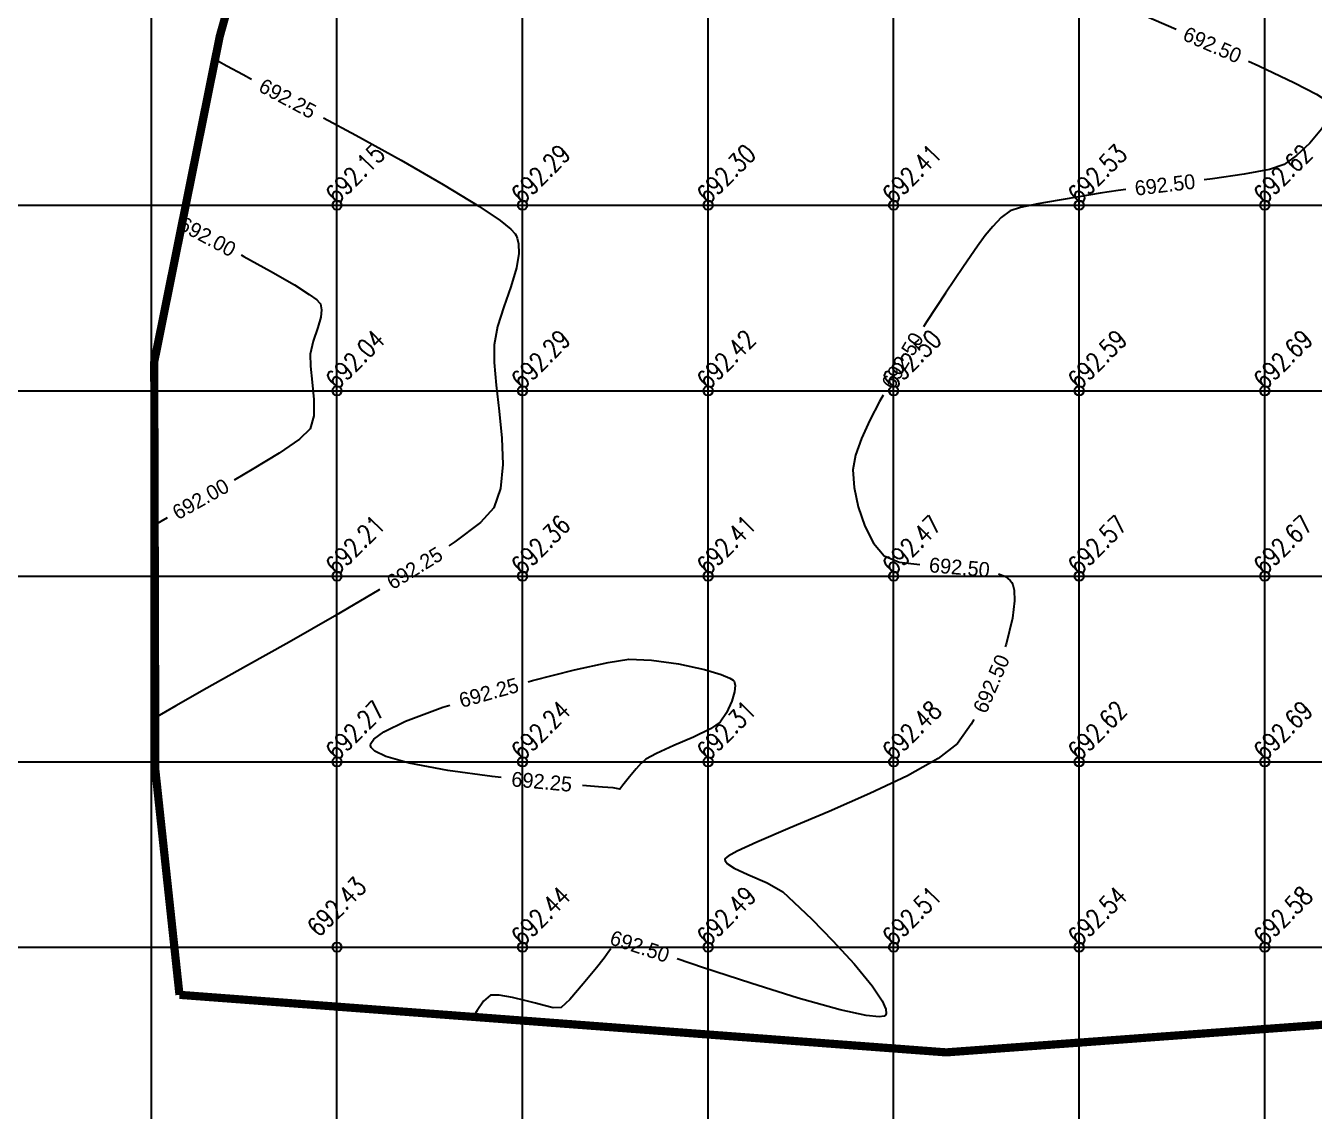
# Model space of a CAD drawing. Header units: millimetres. Extents: x 708400 to 708940, y 1331410 to 1331890.
# Drawn here: x 708481.61 to 708516.33, y 1331510.58 to 1331539.84 of the extents above; entities that cross this region are included whole.
import ezdxf

# ---------------------------------------------------------------- set-up
doc = ezdxf.new("R2010")
doc.units = ezdxf.units.MM
doc.header["$PDMODE"] = 32
doc.header["$PDSIZE"] = 0.25
for name, color, linetype in [('BLOCK LEVELS', 251, 'Continuous'), ('BOUNDARY', 7, 'Continuous'), ('CONT-MJR', 210, 'Continuous'), ('CONT-MNR', 90, 'Continuous'), ('grid', 4, 'Continuous')]:
    doc.layers.add(name, color=color, linetype=linetype)
doc.styles.add('RS', font='romans.shx', dxfattribs={"height": 5})

msp = doc.modelspace()

# ---------------------------------------------------------------- linework, layer by layer
at = {"layer": 'BLOCK LEVELS', "color": 251}
for p in [(708490, 1331535, 692.148), (708495, 1331535, 692.288), (708500, 1331535, 692.298), (708505, 1331535, 692.412), (708510, 1331535, 692.525), (708515, 1331535, 692.618), (708490, 1331530, 692.037), (708495, 1331530, 692.289), (708500, 1331530, 692.418), (708505, 1331530, 692.502), (708510, 1331530, 692.587), (708515, 1331530, 692.687), (708490, 1331525, 692.213), (708495, 1331525, 692.362), (708500, 1331525, 692.409), (708505, 1331525, 692.471), (708510, 1331525, 692.567), (708515, 1331525, 692.669), (708490, 1331520, 692.274), (708495, 1331520, 692.239), (708500, 1331520, 692.31), (708505, 1331520, 692.476), (708510, 1331520, 692.62), (708515, 1331520, 692.691), (708490, 1331515, 692.432), (708495, 1331515, 692.441), (708500, 1331515, 692.495), (708505, 1331515, 692.513), (708510, 1331515, 692.542), (708515, 1331515, 692.579)]:
    msp.add_point(p, dxfattribs=at)
at = {"layer": 'BOUNDARY', "ltscale": 0.5, "const_width": 0.221, "elevation": 692.39}
for points in [[(708520.123, 1331654.4), (708517.91, 1331623.959), (708511.047, 1331596.419), (708506.801, 1331583.851), (708505.438, 1331578.316), (708490.357, 1331572.134), (708490.737, 1331553.441), (708486.841, 1331539.554), (708485.075, 1331530.775), (708485.106, 1331519.773), (708485.756, 1331513.718)], [(708485.756, 1331513.718), (708506.417, 1331512.167), (708521.684, 1331513.287), (708545.217, 1331516.153), (708575.447, 1331521.711), (708677.694, 1331526.661), (708702.379, 1331528.237), (708722.343, 1331532.076), (708722.785, 1331547.68), (708720.433, 1331582.346), (708712.318, 1331581.477), (708711.266, 1331622.005), (708710.45, 1331642.096), (708710.067, 1331653.805)]]:
    msp.add_lwpolyline(points, dxfattribs=at)
at = {"layer": 'CONT-MJR', "flags": 128}
for points, elevation in [([(708514.31, 1331544.165), (708513.716, 1331543.567), (708512.645, 1331542.489), (708511.743, 1331541.581), (708511.118, 1331540.952), (708510.88, 1331540.711), (708510.798, 1331540.628), (708510.742, 1331540.549), (708511, 1331540.435), (708511.677, 1331540.146), (708512.611, 1331539.746)], 692.5), ([(708514.562, 1331538.883), (708514.837, 1331538.759), (708515.806, 1331538.298), (708516.391, 1331537.99), (708516.673, 1331537.813), (708516.77, 1331537.726), (708516.787, 1331537.694), (708516.794, 1331537.645), (708516.781, 1331537.535), (708516.708, 1331537.341), (708516.527, 1331537.051), (708516.212, 1331536.676), (708515.856, 1331536.339), (708515.52, 1331536.096), (708515.125, 1331535.967), (708514.447, 1331535.837), (708513.594, 1331535.71), (708513.37, 1331535.681)], 692.5), ([(708511.253, 1331535.42), (708511.052, 1331535.395), (708510.566, 1331535.326), (708510.048, 1331535.239), (708509.458, 1331535.141), (708508.885, 1331535.039), (708508.417, 1331534.941), (708508.142, 1331534.853), (708507.897, 1331534.672), (708507.669, 1331534.43), (708507.467, 1331534.185), (708507.261, 1331533.9), (708506.88, 1331533.345), (708506.399, 1331532.631), (708505.897, 1331531.867), (708505.802, 1331531.718)], 692.5), ([(708487.416, 1331533.66), (708487.492, 1331533.619), (708488.209, 1331533.224), (708488.853, 1331532.851), (708489.253, 1331532.597), (708489.455, 1331532.446), (708489.533, 1331532.369), (708489.552, 1331532.339), (708489.569, 1331532.289), (708489.584, 1331532.178), (708489.563, 1331531.987), (708489.484, 1331531.703), (708489.358, 1331531.334), (708489.277, 1331530.989), (708489.286, 1331530.662), (708489.334, 1331530.233), (708489.378, 1331529.765), (708489.373, 1331529.323), (708489.275, 1331528.97), (708488.993, 1331528.696), (708488.441, 1331528.316), (708487.719, 1331527.874), (708487.226, 1331527.589)], 692), ([(708504.718, 1331529.881), (708504.62, 1331529.706), (708504.359, 1331529.206), (708504.134, 1331528.715), (708503.972, 1331528.26), (708503.904, 1331527.866), (708503.933, 1331527.394), (708504.044, 1331526.869), (708504.224, 1331526.348), (708504.462, 1331525.888), (708504.746, 1331525.546), (708505.152, 1331525.384), (708505.71, 1331525.314)], 692.5), ([(708485.427, 1331526.572), (708485.087, 1331526.374)], 692), ([(708507.829, 1331525.064), (708508.014, 1331524.989), (708508.141, 1331524.888), (708508.184, 1331524.828), (708508.211, 1331524.769), (708508.248, 1331524.623), (708508.26, 1331524.34), (708508.202, 1331523.867), (708508.031, 1331523.17), (708508.008, 1331523.102)], 692.5), ([(708507.164, 1331521.143), (708507.093, 1331521.012), (708506.721, 1331520.492), (708506.204, 1331520.085), (708505.378, 1331519.625), (708504.359, 1331519.14), (708503.264, 1331518.661), (708502.21, 1331518.216), (708501.312, 1331517.833), (708500.784, 1331517.591), (708500.539, 1331517.457), (708500.461, 1331517.394), (708500.451, 1331517.371), (708500.458, 1331517.33), (708500.519, 1331517.25), (708500.705, 1331517.128), (708501.071, 1331516.961), (708501.589, 1331516.738), (708502.012, 1331516.49), (708502.312, 1331516.219), (708502.793, 1331515.755), (708503.365, 1331515.174), (708503.939, 1331514.551), (708504.426, 1331513.959), (708504.692, 1331513.56), (708504.789, 1331513.328), (708504.795, 1331513.216), (708504.778, 1331513.173), (708504.745, 1331513.146), (708504.611, 1331513.123), (708504.26, 1331513.157), (708503.561, 1331513.31), (708502.428, 1331513.629), (708501.148, 1331514.031), (708499.873, 1331514.45), (708499.171, 1331514.685)], 692.5), ([(708497.383, 1331514.961), (708497.328, 1331514.884), (708497.199, 1331514.707), (708496.989, 1331514.446), (708496.638, 1331514.01), (708496.277, 1331513.59), (708496.038, 1331513.376), (708495.828, 1331513.371), (708495.583, 1331513.434), (708495.349, 1331513.496), (708495.096, 1331513.555), (708494.732, 1331513.643), (708494.374, 1331513.71), (708494.136, 1331513.708), (708493.948, 1331513.545), (708493.781, 1331513.3), (708493.669, 1331513.124)], 692.5)]:
    msp.add_lwpolyline(points, dxfattribs=dict(at, elevation=elevation))
at = {"layer": 'CONT-MNR', "elevation": 692.25, "flags": 128}
for points in [[(708486.717, 1331538.936), (708486.807, 1331538.884), (708487.031, 1331538.758), (708487.468, 1331538.52), (708487.7, 1331538.395)], [(708489.638, 1331537.353), (708490.507, 1331536.884), (708491.726, 1331536.212), (708492.864, 1331535.562), (708493.824, 1331534.979), (708494.401, 1331534.589), (708494.689, 1331534.355), (708494.801, 1331534.233), (708494.831, 1331534.183), (708494.858, 1331534.111), (708494.892, 1331533.957), (708494.896, 1331533.699), (708494.834, 1331533.317), (708494.683, 1331532.798), (708494.498, 1331532.26), (708494.33, 1331531.731), (708494.232, 1331531.24), (708494.233, 1331530.761), (708494.292, 1331530.147), (708494.374, 1331529.449), (708494.444, 1331528.72), (708494.466, 1331528.008), (708494.405, 1331527.364), (708494.227, 1331526.841), (708493.865, 1331526.45), (708493.179, 1331525.929), (708493.015, 1331525.82)], [(708491.156, 1331524.642), (708491.138, 1331524.631), (708489.934, 1331523.923), (708488.708, 1331523.223), (708487.536, 1331522.564), (708486.494, 1331521.982), (708485.658, 1331521.511), (708485.102, 1331521.185)], [(708495.15, 1331522.158), (708495.265, 1331522.191), (708496.4, 1331522.478), (708497.31, 1331522.678), (708497.861, 1331522.764), (708498.478, 1331522.742), (708499.202, 1331522.637), (708499.9, 1331522.484), (708500.354, 1331522.35), (708500.588, 1331522.254), (708500.679, 1331522.197), (708500.701, 1331522.171), (708500.716, 1331522.136), (708500.73, 1331522.051), (708500.715, 1331521.889), (708500.642, 1331521.637), (708500.497, 1331521.319), (708500.33, 1331521.07), (708500.062, 1331520.889), (708499.603, 1331520.667), (708499.078, 1331520.437), (708498.609, 1331520.227), (708498.323, 1331520.071), (708498.283, 1331520.038), (708498.197, 1331519.958), (708498.061, 1331519.811), (708497.883, 1331519.596), (708497.703, 1331519.366), (708497.619, 1331519.265), (708497.534, 1331519.275), (708497.445, 1331519.295), (708497.157, 1331519.317), (708496.614, 1331519.361)], [(708494.425, 1331519.578), (708494.184, 1331519.604), (708492.991, 1331519.768), (708491.946, 1331519.963), (708491.319, 1331520.139), (708491.021, 1331520.283), (708490.922, 1331520.385), (708490.906, 1331520.437), (708490.914, 1331520.491), (708490.994, 1331520.609), (708491.262, 1331520.804), (708491.849, 1331521.09), (708492.854, 1331521.469), (708493.042, 1331521.528)]]:
    msp.add_lwpolyline(points, dxfattribs=at)
at = {"layer": 'grid'}
for p, q in [((708485, 1331410), (708485, 1331890)), ((708490, 1331410), (708490, 1331890)), ((708495, 1331410), (708495, 1331890)), ((708500, 1331410), (708500, 1331890)), ((708505, 1331410), (708505, 1331890)), ((708510, 1331410), (708510, 1331890)), ((708515, 1331410), (708515, 1331890)), ((708400, 1331535), (708845, 1331535)), ((708400, 1331530), (708845, 1331530)), ((708400, 1331525), (708845, 1331525)), ((708400, 1331520), (708845, 1331520)), ((708400, 1331515), (708845, 1331515))]:
    msp.add_line(p, q, dxfattribs=at)

# ---------------------------------------------------------------- texts
at = {"layer": 'BLOCK LEVELS', "color": 251, "style": 'RS', "width": 0.8}
for s, p in [('692.15', (708490, 1331535, 692.148)), ('692.29', (708495, 1331535, 692.288)), ('692.30', (708500, 1331535, 692.298)), ('692.41', (708505, 1331535, 692.412)), ('692.53', (708510, 1331535, 692.525)), ('692.62', (708515, 1331535, 692.618)), ('692.04', (708490, 1331530, 692.037)), ('692.29', (708495, 1331530, 692.289)), ('692.42', (708500, 1331530, 692.418)), ('692.50', (708505, 1331530, 692.502)), ('692.59', (708510, 1331530, 692.587)), ('692.69', (708515, 1331530, 692.687)), ('692.21', (708490, 1331525, 692.213)), ('692.36', (708495, 1331525, 692.362)), ('692.41', (708500, 1331525, 692.409)), ('692.47', (708505, 1331525, 692.471)), ('692.57', (708510, 1331525, 692.567)), ('692.67', (708515, 1331525, 692.669)), ('692.27', (708490, 1331520, 692.274)), ('692.24', (708495, 1331520, 692.239)), ('692.31', (708500, 1331520, 692.31)), ('692.48', (708505, 1331520, 692.476)), ('692.62', (708510, 1331520, 692.62)), ('692.69', (708515, 1331520, 692.691)), ('692.43', (708489.5, 1331515.25, 692.432)), ('692.44', (708495, 1331515, 692.441)), ('692.49', (708500, 1331515, 692.495)), ('692.51', (708505, 1331515, 692.513)), ('692.54', (708510, 1331515, 692.542)), ('692.58', (708515, 1331515, 692.579))]:
    msp.add_text(s, height=0.5, rotation=45.0066, dxfattribs=at).set_placement(p)
at = {"layer": 'CONT-MJR', "char_height": 0.4, "attachment_point": 5}
for s, insert, rotation in [('{692.50}', (708513.589, 1331539.319, 692.5), 336.4186), ('{692.50}', (708512.312, 1331535.548, 692.5), 6.8728), ('{692.00}', (708486.506, 1331534.15, 692), 331.8048), ('{692.50}', (708505.241, 1331530.811, 692.5), 59.3492), ('{692.00}', (708486.328, 1331527.078, 692), 29.371), ('{692.50}', (708506.773, 1331525.237, 692.5), 355.0932), ('{692.50}', (708507.636, 1331522.101, 692.5), 66.5924), ('{692.50}', (708498.159, 1331515.021, 692.5), 341.7448)]:
    msp.add_mtext(s, dxfattribs=dict(at, insert=insert, rotation=rotation))
at = {"layer": 'CONT-MNR', "char_height": 0.4, "attachment_point": 5}
for insert, rotation in [((708488.669, 1331537.874, 692.25), 331.8151), ((708492.094, 1331525.218, 692.25), 31.5621), ((708494.091, 1331521.86, 692.25), 15.7405), ((708495.518, 1331519.46, 692.25), 354.7075)]:
    msp.add_mtext('{692.25}', dxfattribs=dict(at, insert=insert, rotation=rotation))

doc.saveas('drawing.dxf')
